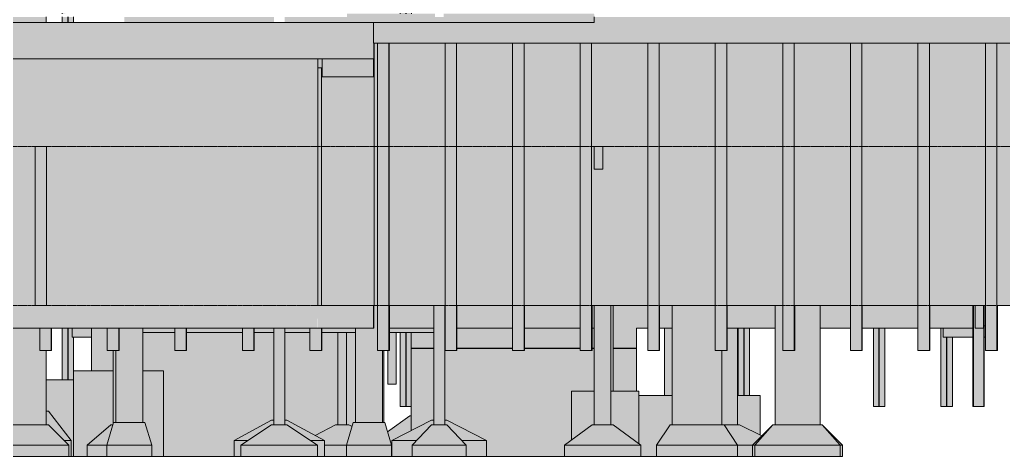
# Model space of a CAD drawing. Header units: centimetres. Extents: x -1968 to 25888, y -1244 to 84208.
# Drawn here: x 13715 to 15898, y 73289 to 74259 of the extents above; entities that cross this region are included whole.
import ezdxf

# ---------------------------------------------------------------- set-up
doc = ezdxf.new("R2010")
doc.units = ezdxf.units.CM
doc.linetypes.add('Centro', pattern=[3.175, 0.635, -0.47625, 1.5875, -0.47625])
for name, color, linetype, lineweight in [('A-FLOR-LEVL', 7, 'Continuous', 9), ('A-WALL', 7, 'Continuous', 9), ('S-BEAM', 7, 'Continuous', 18), ('S-COLS', 7, 'Continuous', 18), ('S-FNDN', 7, 'Continuous', 9)]:
    doc.layers.add(name, color=color, linetype=linetype, lineweight=lineweight)

# ---------------------------------------------------------------- blocks, each defined once
blk = doc.blocks.new('PED_SAPATA_RET_R00_2019 - 180 180 29 120 70 25-3038506-CT103 - CORTE ESQ_ TIPO')
at = {"layer": 'S-FNDN', "true_color": 0xc0c0c0}
for points in [[(792.8, 73314), (972.8, 73314), (942.8, 73359), (822.8, 73359)], [(972.3, 73289), (972.8, 73289), (972.3, 73314), (792.8, 73314), (792.8, 73289), (937.8, 73289)]]:
    blk.add_hatch(color=9, dxfattribs=at).paths.add_polyline_path(points, flags=0)
at = {"layer": 'S-FNDN'}
for p, q in [((792.8, 73314), (822.8, 73359)), ((822.8, 73359), (942.8, 73359)), ((942.8, 73359), (972.8, 73314)), ((972.8, 73314), (792.8, 73314)), ((792.8, 73314), (972.8, 73314)), ((792.8, 73289), (792.8, 73314)), ((972.8, 73314), (972.8, 73289)), ((972.8, 73289), (792.8, 73289))]:
    blk.add_line(p, q, dxfattribs=at)
blk = doc.blocks.new('PED_SAPATA_RET_R00_2019 - 200 200 34 110 70 25-3038503-CT103 - CORTE ESQ_ TIPO')
at = {"layer": 'S-FNDN', "true_color": 0xc0c0c0}
h = blk.add_hatch(color=9, dxfattribs=at)
h.paths.add_polyline_path([(1005.75, 73314), (1010.75, 73314), (1050.75, 73359), (1010.75, 73319)], flags=0)
h.paths.add_polyline_path([(1205.75, 73314), (1160.75, 73359), (1200.75, 73314)], flags=0)
h = blk.add_hatch(color=9, dxfattribs=at)
h.paths.add_polyline_path([(1200.75, 73289), (1205.75, 73289), (1205.75, 73314), (1200.75, 73314)], flags=0)
h.paths.add_polyline_path([(1010.75, 73289), (1010.75, 73314), (1005.75, 73314), (1005.75, 73289)], flags=0)
at = {"layer": 'S-FNDN'}
for p, q in [((1005.75, 73314), (1050.75, 73359)), ((1160.75, 73359), (1205.75, 73314)), ((1010.75, 73314), (1005.75, 73314)), ((1005.75, 73314), (1010.75, 73314)), ((1005.75, 73289), (1005.75, 73314)), ((1205.75, 73314), (1200.75, 73314)), ((1200.75, 73314), (1205.75, 73314)), ((1205.75, 73314), (1205.75, 73289)), ((1010.75, 73289), (1005.75, 73289)), ((1205.75, 73289), (1200.75, 73289))]:
    blk.add_line(p, q, dxfattribs=at)
blk = doc.blocks.new('PED_SAPATA_RET_R00_2019 - 110 190 29 110 70 25-3038507-CT103 - CORTE ESQ_ TIPO')
at = {"layer": 'S-FNDN', "true_color": 0xc0c0c0}
for points in [[(1155.8, 73314), (1200.7, 73314), (1160.7, 73359), (1050.7, 73359), (1010.7, 73314), (1111.5, 73314)], [(1111.5, 73289), (1200.7, 73289), (1200.7, 73314), (1010.7, 73314), (1010.7, 73289), (1067.8, 73289)]]:
    blk.add_hatch(color=9, dxfattribs=at).paths.add_polyline_path(points, flags=0)
at = {"layer": 'S-FNDN'}
for p, q in [((1010.7, 73314), (1050.7, 73359)), ((1050.7, 73359), (1160.7, 73359)), ((1160.7, 73359), (1200.7, 73314)), ((1200.7, 73314), (1010.7, 73314)), ((1010.7, 73314), (1200.7, 73314)), ((1010.7, 73289), (1010.7, 73314)), ((1200.7, 73314), (1200.7, 73289)), ((1200.7, 73289), (1010.7, 73289))]:
    blk.add_line(p, q, dxfattribs=at)
blk = doc.blocks.new('PED_SAPATA_RET_R00_2019 - 250 170 130 47 70 25-3038508-CT103 - CORTE ESQ_ TIPO')
at = {"layer": 'S-FNDN', "true_color": 0xc0c0c0}
for points in [[(654.8, 73314), (758.3, 73314), (696.8, 73359), (649.8, 73359), (588.3, 73314), (603.8, 73314)], [(735.1, 73289), (758.3, 73289), (758.3, 73314), (588.3, 73314), (588.3, 73289), (691.8, 73289)]]:
    blk.add_hatch(color=9, dxfattribs=at).paths.add_polyline_path(points, flags=0)
at = {"layer": 'S-FNDN'}
for p, q in [((588.3, 73314), (649.8, 73359)), ((649.8, 73359), (696.8, 73359)), ((696.8, 73359), (758.3, 73314)), ((758.3, 73314), (588.3, 73314)), ((588.3, 73314), (758.3, 73314)), ((588.3, 73289), (588.3, 73314)), ((758.3, 73314), (758.3, 73289)), ((758.3, 73289), (588.3, 73289))]:
    blk.add_line(p, q, dxfattribs=at)
blk = doc.blocks.new('PED_SAPATA_RET_R00_2019 - 410 210 210 34 80 35-3266670-CT103 - CORTE ESQ_ TIPO')
at = {"layer": 'S-FNDN', "true_color": 0xc0c0c0}
h = blk.add_hatch(color=9, dxfattribs=at)
h.paths.add_polyline_path([(370.8, 73324), (415.8, 73324), (327.8, 73369), (322.8, 73369), (322.8, 73359), (327.8, 73359), (361.2, 73324)], flags=0)
h.paths.add_polyline_path([(248.5, 73324), (260.3, 73324), (293.8, 73359), (298.8, 73359), (298.8, 73369), (293.8, 73369), (205.8, 73324)], flags=0)
h = blk.add_hatch(color=9, dxfattribs=at)
h.paths.add_polyline_path([(250.8, 73289), (250.8, 73314), (260.3, 73324), (205.8, 73324), (205.8, 73289), (248.5, 73289)], flags=0)
h.paths.add_polyline_path([(415.8, 73289), (415.8, 73324), (361.2, 73324), (370.8, 73314), (370.8, 73289)], flags=0)
at = {"layer": 'S-FNDN'}
for p, q in [((205.8, 73324), (293.8, 73369)), ((293.8, 73369), (298.8, 73369)), ((322.8, 73369), (327.8, 73369)), ((327.8, 73369), (415.8, 73324)), ((260.3, 73324), (205.8, 73324)), ((205.8, 73324), (260.3, 73324)), ((205.8, 73289), (205.8, 73324)), ((415.8, 73324), (361.2, 73324)), ((361.2, 73324), (415.8, 73324)), ((415.8, 73324), (415.8, 73289)), ((250.8, 73289), (205.8, 73289)), ((415.8, 73289), (370.8, 73289))]:
    blk.add_line(p, q, dxfattribs=at)
blk = doc.blocks.new('PED_SAPATA_RET_R00_2019 - 150 200 110 29 70 25-3038518-CT103 - CORTE ESQ_ TIPO')
at = {"layer": 'S-FNDN', "true_color": 0xc0c0c0}
for points in [[(85.7, 73314), (104.7, 73314), (117.1, 73355.1), (109.7, 73359), (80.7, 73359), (35.3, 73335.1), (55.8, 73324), (55.8, 73314)], [(104.7, 73289), (104.7, 73314), (55.8, 73314), (55.8, 73289), (85.7, 73289)]]:
    blk.add_hatch(color=9, dxfattribs=at).paths.add_polyline_path(points, flags=0)
at = {"layer": 'S-FNDN'}
for p, q in [((35.3, 73335.1), (80.7, 73359)), ((80.7, 73359), (109.7, 73359)), ((109.7, 73359), (117.1, 73355.1)), ((104.7, 73314), (55.8, 73314)), ((55.8, 73314), (104.7, 73314)), ((104.7, 73289), (55.8, 73289))]:
    blk.add_line(p, q, dxfattribs=at)
blk = doc.blocks.new('PED_SAPATA_RET_R00_2019 - 300 300 45 130 90 30-3038526-CT103 - CORTE ESQ_ TIPO')
at = {"layer": 'S-FNDN', "true_color": 0xc0c0c0}
for points in [[(203.3, 73319), (205.8, 73319), (205.8, 73324), (248.5, 73345.9), (248.5, 73379), (245.7, 73379), (195.8, 73343.8), (201.8, 73324)], [(204.8, 73289), (205.8, 73289), (205.8, 73319), (203.3, 73319), (204.8, 73314)]]:
    blk.add_hatch(color=9, dxfattribs=at).paths.add_polyline_path(points, flags=0)
at = {"layer": 'S-FNDN'}
for p, q in [((195.8, 73343.8), (245.7, 73379)), ((245.7, 73379), (248.5, 73379)), ((205.8, 73319), (203.3, 73319)), ((203.3, 73319), (205.8, 73319)), ((205.8, 73289), (204.8, 73289))]:
    blk.add_line(p, q, dxfattribs=at)
blk = doc.blocks.new('PED_SAPATA_RET_R00_2019 - 240 240 70 59 70 25-3038530-CT103 - CORTE ESQ_ TIPO')
at = {"layer": 'S-FNDN', "true_color": 0xc0c0c0}
for points in [[(972.8, 73314), (1005.7, 73314), (1026.3, 73334.6), (977.3, 73359), (942.8, 73359), (972.2, 73314.8)], [(972.8, 73289), (1005.7, 73289), (1005.7, 73314), (972.8, 73314)]]:
    blk.add_hatch(color=9, dxfattribs=at).paths.add_polyline_path(points, flags=0)
at = {"layer": 'S-FNDN'}
for p, q in [((942.8, 73359), (977.3, 73359)), ((1026.3, 73334.6), (977.3, 73359)), ((1005.7, 73314), (972.8, 73314)), ((972.8, 73314), (1005.7, 73314)), ((1005.7, 73289), (972.8, 73289))]:
    blk.add_line(p, q, dxfattribs=at)
blk = doc.blocks.new('PED_SAPATA_RET_R00_2019 - 240 470 - 135-3038532-CT103 - CORTE ESQ_ TIPO')
at = {"layer": 'S-FNDN', "true_color": 0xc0c0c0}
h = blk.add_hatch(color=9, dxfattribs=at)
h.paths.add_polyline_path([(758.3, 73289), (792.8, 73289), (792.8, 73314), (822.8, 73359), (827.8, 73359), (827.8, 73423.9), (753.8, 73423.9), (753.8, 73317.2), (758.3, 73314)], flags=0)
h.paths.add_polyline_path([(1022.8, 73336.4), (1022.8, 73423.9), (972.3, 73423.9), (972.8, 73359), (977.2, 73359), (1010.7, 73342.3)], flags=0)
blk.add_hatch(color=9, dxfattribs=at).paths.add_polyline_path([(1022.8, 73423.9), (1022.8, 73424), (1017.4, 73423.9)], flags=0)
at = {"layer": 'S-FNDN'}
for p, q in [((753.8, 73424), (827.8, 73424)), ((827.8, 73423.9), (753.8, 73423.9)), ((753.8, 73423.9), (827.8, 73423.9)), ((972.3, 73424), (1022.8, 73424)), ((1022.8, 73423.9), (972.3, 73423.9)), ((972.3, 73423.9), (1022.8, 73423.9)), ((1022.8, 73424), (1022.8, 73423.9)), ((1022.8, 73423.9), (1022.8, 73336.4)), ((792.8, 73289), (758.3, 73289))]:
    blk.add_line(p, q, dxfattribs=at)
blk = doc.blocks.new('PED_SAPATA_RET_R00_2019 - 300 500 - 170-3038537-CT103 - CORTE ESQ_ TIPO')
at = {"layer": 'S-FNDN', "true_color": 0xc0c0c0}
blk.add_hatch(color=9, dxfattribs=at).paths.add_polyline_path([(-501.2, 73289), (-501.2, 73458.9), (-561.2, 73458.9), (-561.2, 73389), (-556.2, 73389), (-506.2, 73324), (-506.2, 73289)], flags=0)
at = {"layer": 'S-FNDN'}
for p, q in [((-561.2, 73459), (-501.2, 73459)), ((-501.2, 73458.9), (-561.2, 73458.9)), ((-561.2, 73458.9), (-501.2, 73458.9)), ((-501.2, 73289), (-506.2, 73289))]:
    blk.add_line(p, q, dxfattribs=at)
blk = doc.blocks.new('PED_SAPATA_RET_R00_2019 - 600 150 - 145-3038540-CT103 - CORTE ESQ_ TIPO')
at = {"layer": 'S-FNDN', "true_color": 0xc0c0c0}
h = blk.add_hatch(color=9, dxfattribs=at)
h.paths.add_polyline_path([(753.8, 73317.2), (753.8, 73433.9), (691.8, 73433.9), (691.8, 73359), (696.8, 73359), (748.5, 73321.1)], flags=0)
h.paths.add_polyline_path([(603.8, 73325.4), (649.8, 73359), (654.8, 73359), (654.4, 73433.9), (603.8, 73433.9), (603.8, 73359)], flags=0)
at = {"layer": 'S-FNDN'}
for p, q in [((603.8, 73433.9), (603.8, 73434)), ((603.8, 73434), (654.8, 73434)), ((654.8, 73433.9), (603.8, 73433.9)), ((603.8, 73433.9), (654.8, 73433.9)), ((603.8, 73325.4), (603.8, 73433.9)), ((691.8, 73434), (753.8, 73434)), ((753.8, 73433.9), (691.8, 73433.9)), ((691.8, 73433.9), (753.8, 73433.9)), ((753.8, 73434), (753.8, 73433.9)), ((753.8, 73433.9), (753.8, 73317.2))]:
    blk.add_line(p, q, dxfattribs=at)
blk = doc.blocks.new('Estaca W Gerdau - W250X73-3510940-CT103 - CORTE ESQ_ TIPO')
at = {"layer": 'S-FNDN', "true_color": 0xacb7d2}
for points in [[(349, 73524), (349, 74207), (323.6, 74207), (323.6, 73524)], [(349.1, 73524), (349.9, 73524), (349.9, 73624), (349.1, 73623.6), (349.1, 73528.9)]]:
    blk.add_hatch(color=9, dxfattribs=at).paths.add_polyline_path(points, flags=0)
at = {"layer": 'S-FNDN'}
for p, q in [((323.6, 74207), (323.6, 73524)), ((349, 74207), (349, 73524)), ((349.1, 74207), (349.1, 73524)), ((349.9, 73624), (349.9, 73524)), ((350, 73524), (350, 73624)), ((349, 73524), (323.6, 73524)), ((349.9, 73524), (349, 73524)), ((349.1, 73524), (349, 73524)), ((350, 73524), (349.9, 73524))]:
    blk.add_line(p, q, dxfattribs=at)
blk = doc.blocks.new('Estaca W Gerdau - W250X73-V4-CT103 - CORTE ESQ_ TIPO')
at = {"layer": 'S-FNDN', "true_color": 0xacb7d2}
for points in [[(473.6, 73524), (499, 73524), (499, 74207), (473.6, 74207), (473.6, 73528.9)], [(499, 73524), (499.9, 73524), (499.9, 73624), (499, 73624), (499, 73528.9)], [(499.9, 73524), (500, 73524), (499.9, 73528.9)]]:
    blk.add_hatch(color=9, dxfattribs=at).paths.add_polyline_path(points, flags=0)
at = {"layer": 'S-FNDN'}
for p, q in [((473.6, 74207), (473.6, 73524)), ((499, 74207), (499, 73524)), ((499, 74207), (499, 73524)), ((499.9, 73624), (499.9, 73524)), ((500, 73524), (500, 73624)), ((499, 73524), (473.6, 73524)), ((499.9, 73524), (499, 73524)), ((499, 73524), (499, 73524)), ((500, 73524), (499.9, 73524))]:
    blk.add_line(p, q, dxfattribs=at)
blk = doc.blocks.new('Estaca W Gerdau - W250X73-V5-CT103 - CORTE ESQ_ TIPO')
at = {"layer": 'S-FNDN', "true_color": 0xacb7d2}
for points in [[(798.8, 73524), (798.8, 74207), (773.4, 74207), (773.4, 73524)], [(799.7, 73524), (799.7, 73624), (798.8, 73624), (798.8, 73524)]]:
    blk.add_hatch(color=9, dxfattribs=at).paths.add_polyline_path(points, flags=0)
at = {"layer": 'S-FNDN'}
for p, q in [((773.4, 74207), (773.4, 73524)), ((798.8, 74207), (798.8, 73524)), ((798.8, 74207), (798.8, 73524)), ((799.7, 73624), (799.7, 73524)), ((799.7, 73524), (799.7, 73624)), ((798.8, 73524), (773.4, 73524)), ((799.7, 73524), (798.8, 73524)), ((798.8, 73524), (798.8, 73524)), ((799.7, 73524), (799.7, 73524))]:
    blk.add_line(p, q, dxfattribs=at)
blk = doc.blocks.new('Estaca W Gerdau - W250X73-4077513-CT103 - CORTE ESQ_ TIPO')
at = {"layer": 'S-FNDN', "true_color": 0xacb7d2}
for points in [[(1496.2, 73400), (1496.2, 73624), (1494.8, 73624), (1494.8, 73400)], [(1496.4, 73400), (1497.5, 73400), (1497.2, 73624), (1496.2, 73623.5), (1496.2, 73400)], [(1497.5, 73400), (1517.5, 73400), (1517.5, 73574), (1499.8, 73574), (1499.8, 73624), (1497.5, 73623.7), (1497.5, 73549.7)], [(1520.2, 73400), (1520.2, 73624), (1518.8, 73624), (1518.8, 73400)], [(1518.6, 73400), (1518.8, 73400), (1518.4, 73574), (1517.5, 73574), (1517.5, 73400), (1518.1, 73400)]]:
    blk.add_hatch(color=9, dxfattribs=at).paths.add_polyline_path(points, flags=0)
at = {"layer": 'S-FNDN'}
for p, q in [((1494.8, 73624), (1494.8, 73400)), ((1496.2, 73624), (1496.2, 73400)), ((1520.2, 73400), (1520.2, 73624)), ((1518.8, 73574), (1518.8, 73400)), ((1496.2, 73400), (1494.8, 73400)), ((1497.5, 73400), (1496.2, 73400)), ((1517.5, 73400), (1497.5, 73400)), ((1518.8, 73400), (1517.5, 73400)), ((1520.2, 73400), (1518.8, 73400))]:
    blk.add_line(p, q, dxfattribs=at)
blk = doc.blocks.new('Estaca W Gerdau - W250X73-V6-CT103 - CORTE ESQ_ TIPO')
at = {"layer": 'S-FNDN', "true_color": 0xacb7d2}
h = blk.add_hatch(color=9, dxfattribs=at)
h.paths.add_polyline_path([(-501.2, 73459), (-501.2, 73479), (-500.6, 73479), (-500.6, 73554), (-503.7, 73554), (-503.7, 73574), (-526, 73574), (-526, 73459)], flags=0)
h.paths.add_polyline_path([(-526, 74253), (-500.6, 74253), (-500.6, 74265), (-526, 74265)], flags=0)
h.paths.add_polyline_path([(-526, 74272.1), (-500.6, 74277.1), (-500.6, 74503), (-526, 74503), (-526, 74286.5)], flags=0)
h.paths.add_polyline_path([(-500.6, 74564), (-500.6, 74761), (-526, 74761), (-526, 74568.5)], flags=0)
at = {"layer": 'S-FNDN'}
for p, q in [((-526, 74761), (-526, 74568.5)), ((-513.7, 74566.3), (-513.7, 74761)), ((-512.9, 74761), (-512.9, 74566.2)), ((-500.6, 74761), (-500.6, 74564)), ((-526, 74503), (-526, 74272.1)), ((-513.7, 74274.5), (-513.7, 74503)), ((-512.9, 74503), (-512.9, 74274.7)), ((-500.6, 74503), (-500.6, 74277.1)), ((-526, 74265), (-526, 74253)), ((-513.7, 74253), (-513.7, 74265)), ((-512.9, 74265), (-512.9, 74253)), ((-500.6, 74265), (-500.6, 74253)), ((-526, 73574), (-526, 73458.9)), ((-513.7, 73458.9), (-513.7, 73574)), ((-512.9, 73574), (-512.9, 73458.9)), ((-500.6, 73554), (-500.6, 73478.9))]:
    blk.add_line(p, q, dxfattribs=at)
blk = doc.blocks.new('Estaca W Gerdau - W250X73-4068957-CT103 - CORTE ESQ_ TIPO')
at = {"layer": 'S-FNDN', "true_color": 0xacb7d2}
h = blk.add_hatch(color=9, dxfattribs=at)
h.paths.add_polyline_path([(248.4, 73400), (248.5, 73400), (248.4, 73564), (224, 73564), (224, 73400)], flags=0)
h.paths.add_polyline_path([(249.4, 74272), (249.4, 74376.1), (224, 74371.1), (224, 74272)], flags=0)
h.paths.add_polyline_path([(224, 74422.1), (249.4, 74427.4), (249.4, 74503), (224, 74503), (224, 74427.4)], flags=0)
h.paths.add_polyline_path([(224, 74623), (249.4, 74623), (249.4, 74690), (224, 74690), (224, 74655.7)], flags=0)
at = {"layer": 'S-FNDN'}
for p, q in [((224, 74690), (224, 74623)), ((236.3, 74623), (236.3, 74690)), ((237.1, 74690), (237.1, 74623)), ((249.4, 74690), (249.4, 74623)), ((224, 74503), (224, 74422.1)), ((236.3, 74424.5), (236.3, 74503)), ((237.1, 74503), (237.1, 74424.7)), ((249.4, 74503), (249.4, 74427.1)), ((224, 74371.1), (224, 74272)), ((236.3, 74272), (236.3, 74373.5)), ((237.1, 74373.7), (237.1, 74272)), ((249.4, 74376.1), (249.4, 74272)), ((224, 73564), (224, 73400)), ((236.3, 73400), (236.3, 73564)), ((237.1, 73564), (237.1, 73400)), ((248.5, 73400), (224, 73400))]:
    blk.add_line(p, q, dxfattribs=at)
blk = doc.blocks.new('Estaca W Gerdau - W250X73-4068932-CT103 - CORTE ESQ_ TIPO')
at = {"layer": 'S-FNDN', "true_color": 0xacb7d2}
h = blk.add_hatch(color=9, dxfattribs=at)
h.paths.add_polyline_path([(999.4, 73424), (999.4, 73574), (974, 73574), (974, 73424)], flags=0)
h.paths.add_polyline_path([(974, 74553), (999.4, 74553), (999.4, 74653), (974, 74653), (974, 74632.2)], flags=0)
at = {"layer": 'S-FNDN'}
for p, q in [((974, 74653), (974, 74553)), ((986.3, 74553), (986.3, 74653)), ((987.1, 74653), (987.1, 74553)), ((999.4, 74653), (999.4, 74553)), ((974, 73574), (974, 73423.9)), ((986.3, 73423.9), (986.3, 73574)), ((987.1, 73574), (987.1, 73423.9)), ((999.4, 73574), (999.4, 73423.9))]:
    blk.add_line(p, q, dxfattribs=at)
blk = doc.blocks.new('Estaca W Gerdau - W250X73-V7-CT103 - CORTE ESQ_ TIPO')
at = {"layer": 'S-FNDN', "true_color": 0xacb7d2}
h = blk.add_hatch(color=9, dxfattribs=at)
h.paths.add_polyline_path([(1274, 73400), (1299.4, 73400), (1299.4, 73574), (1274, 73574)], flags=0)
h.paths.add_polyline_path([(1288.7, 74445), (1288.7, 74454), (1274, 74454), (1274, 74445)], flags=0)
h.paths.add_polyline_path([(1299.4, 74642), (1299.4, 74653), (1274, 74653), (1274, 74642), (1288.7, 74642)], flags=0)
at = {"layer": 'S-FNDN'}
for p, q in [((1274, 74653), (1274, 74642)), ((1286.3, 74642), (1286.3, 74653)), ((1287.1, 74653), (1287.1, 74642)), ((1299.4, 74653), (1299.4, 74642)), ((1274, 74454), (1274, 74445)), ((1286.3, 74445), (1286.3, 74454)), ((1287.1, 74454), (1287.1, 74445)), ((1274, 73574), (1274, 73400)), ((1286.3, 73400), (1286.3, 73574)), ((1287.1, 73574), (1287.1, 73400)), ((1299.4, 73574), (1299.4, 73400)), ((1299.4, 73400), (1274, 73400))]:
    blk.add_line(p, q, dxfattribs=at)
blk = doc.blocks.new('Estaca W Gerdau - W250X73-V8-CT103 - CORTE ESQ_ TIPO')
at = {"layer": 'S-FNDN', "true_color": 0xacb7d2}
h = blk.add_hatch(color=9, dxfattribs=at)
h.paths.add_polyline_path([(1449.4, 73400), (1449.4, 73554), (1428.8, 73554), (1428.8, 73574), (1424, 73574), (1424, 73400), (1428.8, 73400)], flags=0)
h.paths.add_polyline_path([(1449.4, 74284), (1449.4, 74503), (1424, 74503), (1424, 74284), (1445.1, 74284)], flags=0)
h.paths.add_polyline_path([(1439.7, 74642), (1449.4, 74642), (1449.4, 74653), (1424, 74653), (1424, 74642)], flags=0)
at = {"layer": 'S-FNDN'}
for p, q in [((1424, 74653), (1424, 74642)), ((1436.3, 74642), (1436.3, 74653)), ((1437.1, 74653), (1437.1, 74642)), ((1449.4, 74653), (1449.4, 74642)), ((1424, 74503), (1424, 74284)), ((1436.3, 74284), (1436.3, 74503)), ((1437.1, 74503), (1437.1, 74284)), ((1449.4, 74503), (1449.4, 74284)), ((1424, 73574), (1424, 73400)), ((1436.3, 73400), (1436.3, 73554)), ((1437.1, 73554), (1437.1, 73400)), ((1449.4, 73554), (1449.4, 73400)), ((1449.4, 73400), (1424, 73400))]:
    blk.add_line(p, q, dxfattribs=at)
blk = doc.blocks.new('Estaca W Gerdau - W250X73-3548555-CT103 - CORTE ESQ_ TIPO')
at = {"layer": 'S-FNDN', "true_color": 0xacb7d2}
h = blk.add_hatch(color=9, dxfattribs=at)
h.paths.add_polyline_path([(49.1, 73524), (49.1, 73574), (23.7, 73574), (23.7, 73524)], flags=0)
h.paths.add_polyline_path([(49.1, 73624), (49.1, 74152), (41.6, 74152), (41.6, 73624)], flags=0)
for points in [[(49.1, 73624), (49.1, 73624), (49.1, 73734)], [(49.1, 73524), (50, 73524), (50, 73574), (49.1, 73574), (49.1, 73549.7)]]:
    blk.add_hatch(color=9, dxfattribs=at).paths.add_polyline_path(points, flags=0)
at = {"layer": 'S-FNDN'}
for p, q in [((49.1, 74152), (41.5, 74152)), ((49.1, 74152), (49.1, 73624)), ((49.1, 74152), (49.1, 74152)), ((23.7, 73574), (23.7, 73524)), ((49.1, 73574), (49.1, 73524)), ((49.1, 73574), (49.1, 73524)), ((50, 73574), (50, 73524)), ((50, 73524), (50, 73574)), ((49.1, 73524), (23.7, 73524)), ((50, 73524), (49.1, 73524)), ((49.1, 73524), (49.1, 73524)), ((50, 73524), (50, 73524))]:
    blk.add_line(p, q, dxfattribs=at)
blk = doc.blocks.new('Estaca W Gerdau - W250X73-V12-CT103 - CORTE ESQ_ TIPO')
at = {"layer": 'S-FNDN', "true_color": 0xacb7d2}
for points in [[(-100.8, 73524), (-100.8, 73574), (-126.2, 73574), (-126.2, 73524)], [(-100.8, 73524), (-99.9, 73524), (-99.9, 73574), (-100.8, 73574), (-100.8, 73564)], [(-100.8, 73524), (-100.8, 73524), (-100.8, 73564)], [(-99.9, 73524), (-99.9, 73524), (-99.9, 73564)]]:
    blk.add_hatch(color=9, dxfattribs=at).paths.add_polyline_path(points, flags=0)
at = {"layer": 'S-FNDN'}
for p, q in [((-126.2, 73574), (-126.2, 73524)), ((-100.8, 73574), (-100.8, 73524)), ((-100.8, 73574), (-100.8, 73524)), ((-99.9, 73574), (-99.9, 73524)), ((-99.9, 73524), (-99.9, 73574)), ((-100.8, 73524), (-126.2, 73524)), ((-99.9, 73524), (-100.8, 73524)), ((-100.8, 73524), (-100.8, 73524)), ((-99.9, 73524), (-99.9, 73524))]:
    blk.add_line(p, q, dxfattribs=at)
blk = doc.blocks.new('Estaca W Gerdau - W250X73-V13-CT103 - CORTE ESQ_ TIPO')
at = {"layer": 'S-FNDN', "true_color": 0xacb7d2}
for points in [[(-276.1, 73524), (-250.7, 73524), (-250.7, 73574), (-276.1, 73574), (-276.1, 73549.7)], [(-250.7, 73524), (-249.8, 73524), (-249.8, 73574), (-250.7, 73574), (-250.7, 73549.7)]]:
    blk.add_hatch(color=9, dxfattribs=at).paths.add_polyline_path(points, flags=0)
at = {"layer": 'S-FNDN'}
for p, q in [((-276.1, 73574), (-276.1, 73524)), ((-250.7, 73574), (-250.7, 73524)), ((-250.7, 73574), (-250.7, 73524)), ((-249.8, 73574), (-249.8, 73524)), ((-249.8, 73524), (-249.8, 73574)), ((-250.7, 73524), (-276.1, 73524)), ((-249.8, 73524), (-250.7, 73524)), ((-250.7, 73524), (-250.7, 73524)), ((-249.8, 73524), (-249.8, 73524))]:
    blk.add_line(p, q, dxfattribs=at)
blk = doc.blocks.new('Estaca W Gerdau - W250X73-V14-CT103 - CORTE ESQ_ TIPO')
at = {"layer": 'S-FNDN', "true_color": 0xacb7d2}
for points in [[(-412.1, 73524), (-400.6, 73524), (-400.6, 73574), (-426, 73574), (-426, 73524)], [(-400.6, 73524), (-399.7, 73524), (-399.7, 73574), (-400.6, 73574), (-400.6, 73549.7)], [(-400.6, 73524), (-400.6, 73524), (-400.6, 73549.7)]]:
    blk.add_hatch(color=9, dxfattribs=at).paths.add_polyline_path(points, flags=0)
at = {"layer": 'S-FNDN'}
for p, q in [((-426, 73574), (-426, 73524)), ((-400.6, 73574), (-400.6, 73524)), ((-400.6, 73574), (-400.6, 73524)), ((-399.7, 73574), (-399.7, 73524)), ((-399.7, 73524), (-399.7, 73574)), ((-400.6, 73524), (-426, 73524)), ((-399.7, 73524), (-400.6, 73524)), ((-400.6, 73524), (-400.6, 73524)), ((-399.7, 73524), (-399.7, 73524))]:
    blk.add_line(p, q, dxfattribs=at)

msp = doc.modelspace()

# ---------------------------------------------------------------- hatches: boundary and pattern name
at = {"layer": 'A-WALL', "true_color": 0xc0c0c0}
for points in [[(14501.39, 74172), (14501.73, 74172), (14501.39, 74207)], [(13073.55, 73624), (13749.81, 73624), (13749.81, 73977), (13774.81, 73977), (13774.81, 73624), (14377.29, 73624), (14377.29, 74172), (13073.55, 74172), (13073.55, 73734.01)], [(14384.9, 73624), (14501.73, 73624), (14501.73, 74172), (14377.29, 74172), (14377.39, 74152), (14384.9, 74152), (14384.9, 73734.01)], [(15854.55, 73574), (15854.55, 73624), (15835.55, 73624), (15835.55, 73574), (15853.28, 73574)]]:
    msp.add_hatch(color=9, dxfattribs=at).paths.add_polyline_path(points, flags=0)
h = msp.add_hatch(color=9, dxfattribs=at)
h.paths.add_polyline_path([(14501.73, 73624), (14509.55, 73624), (14509.55, 74207), (14501.73, 74207), (14501.73, 73734.01)], flags=0)
h.paths.add_polyline_path([(14600.42, 73624), (14659.44, 73624), (14659.44, 74207), (14534.99, 74207), (14534.99, 73624)], flags=0)
h.paths.add_polyline_path([(14684.87, 73624), (14809.41, 73624), (14809.41, 74207), (14684.87, 74207), (14684.87, 73734.01)], flags=0)
h.paths.add_polyline_path([(14834.85, 73624), (14959.29, 73624), (14959.29, 74207), (14834.85, 74207), (14834.85, 73734.01)], flags=0)
h.paths.add_polyline_path([(14984.72, 73624), (14990.18, 73624), (14989.95, 74207), (14984.72, 74207), (14984.72, 73734.01)], flags=0)
h = msp.add_hatch(color=9, dxfattribs=at)
h.paths.add_polyline_path([(16105.92, 73624), (16118.1, 73624), (16118.1, 74207), (16099.55, 74207), (16099.33, 74207), (16033.96, 74207), (16033.96, 73624)], flags=0)
h.paths.add_polyline_path([(15070.89, 73624), (15109.18, 73624), (15109.18, 74207), (14990.18, 74207), (14990.18, 73624)], flags=0)
h.paths.add_polyline_path([(15134.61, 73624), (15259.03, 73624), (15259.03, 74207), (15134.61, 74207), (15134.61, 73734.01)], flags=0)
h.paths.add_polyline_path([(15284.47, 73624), (15408.96, 73624), (15408.96, 74207), (15284.47, 74207), (15284.47, 73734.01)], flags=0)
h.paths.add_polyline_path([(15434.4, 73624), (15558.85, 73624), (15558.85, 74207), (15434.4, 74207), (15434.4, 73734.01)], flags=0)
h.paths.add_polyline_path([(15584.29, 73624), (15708.74, 73624), (15708.74, 74207), (15584.29, 74207), (15584.29, 73734.01)], flags=0)
h.paths.add_polyline_path([(15734.18, 73624), (15858.63, 73624), (15858.63, 74207), (15734.18, 74207), (15734.18, 73734.01)], flags=0)
h.paths.add_polyline_path([(15884.07, 73624), (16008.52, 73624), (16008.52, 74207), (15884.07, 74207), (15884.07, 73734.01)], flags=0)
at = {"layer": 'S-BEAM', "true_color": 0xc0c0c0}
for points in [[(13947.55, 74253), (14279.55, 74253), (14279.55, 74265), (13947.55, 74265)], [(14460.55, 74253), (14634.55, 74253), (14634.55, 74265), (14303.55, 74265), (14303.55, 74253), (14459.55, 74253)], [(14634.55, 74253), (14658.55, 74253), (14658.55, 74265), (14990.55, 74265), (14990.18, 74272), (14656.05, 74272), (14656.05, 74265), (14637.05, 74265), (14637.05, 74272), (14441.82, 74272), (14441.82, 74265), (14634.55, 74265), (14634.55, 74258.54)], [(14989.95, 74253), (14989.95, 74265), (14658.55, 74265), (14658.55, 74253), (14976.8, 74253)], [(14989.95, 74207), (16098.87, 74207), (16098.87, 74265), (14989.95, 74265), (14989.95, 74253)], [(13847.68, 74172), (13928.55, 74172), (13928.55, 74253), (13507.05, 74253), (13507.05, 74172), (13774.55, 74172)], [(14412.24, 74172), (14460.55, 74172), (14460.55, 74253), (13988.55, 74253), (13988.55, 74172), (14386.42, 74172)], [(14500.95, 74207), (14989.95, 74207), (14989.95, 74253), (14500.95, 74253)], [(14318.14, 73574), (14376.77, 73574), (14376.77, 73624), (13073.55, 73624), (13073.55, 73574), (14129.96, 73574)], [(14500.68, 73574), (14500.68, 73624), (14376.77, 73624), (14377.29, 73574), (14460.55, 73574)], [(14501.39, 73574), (14501.39, 73624), (14500.68, 73624), (14500.68, 73574)], [(14631.36, 73574), (14634.55, 73574), (14634.55, 73624), (14535.89, 73624), (14535.89, 73574), (14600.42, 73574)], [(15353.17, 73574), (15391.55, 73574), (15391.55, 73624), (15285.39, 73624), (15285.39, 73574), (15308.05, 73574)]]:
    msp.add_hatch(color=9, dxfattribs=at).paths.add_polyline_path(points, flags=0)
h = msp.add_hatch(color=9, dxfattribs=at)
h.paths.add_polyline_path([(14835.76, 73574), (14959.29, 73574), (14959.29, 73624), (14835.76, 73624), (14835.76, 73604.85)], flags=0)
h.paths.add_polyline_path([(14990.55, 73574), (14990.18, 73624), (14985.64, 73624), (14985.64, 73574), (14990.18, 73574)], flags=0)
h.paths.add_polyline_path([(14658.55, 73574), (14659.44, 73574), (14659.44, 73624), (14658.55, 73624)], flags=0)
h.paths.add_polyline_path([(14809.41, 73574), (14809.41, 73624), (14685.78, 73623.47), (14685.78, 73574), (14694.52, 73574)], flags=0)
h = msp.add_hatch(color=9, dxfattribs=at)
h.paths.add_polyline_path([(14685.78, 73529), (14809.41, 73529), (14809.41, 73574), (14685.78, 73574), (14685.78, 73529.47)], flags=0)
h.paths.add_polyline_path([(14959.29, 73529), (14959.29, 73574), (14835.76, 73574), (14835.76, 73529), (14882.7, 73529)], flags=0)
h.paths.add_polyline_path([(14990.18, 73529), (14990.55, 73529), (14990.18, 73574), (14985.64, 73574), (14985.64, 73529)], flags=0)
h.paths.add_polyline_path([(15070.89, 73529), (15084.28, 73529), (15084.28, 73624), (15032.55, 73624), (15032.55, 73529)], flags=0)
h = msp.add_hatch(color=9, dxfattribs=at)
h.paths.add_polyline_path([(15135.53, 73574), (15163.55, 73574), (15163.55, 73624), (15135.53, 73624), (15135.53, 73579.73)], flags=0)
h.paths.add_polyline_path([(15084.28, 73574), (15109.18, 73574), (15109.18, 73624), (15084.28, 73624)], flags=0)
h = msp.add_hatch(color=9, dxfattribs=at)
h.paths.add_polyline_path([(15635.45, 73574), (15708.74, 73574), (15708.74, 73624), (15585.2, 73624), (15585.2, 73574)], flags=0)
h.paths.add_polyline_path([(15491.55, 73574), (15558.85, 73574), (15558.85, 73624), (15491.55, 73624), (15491.55, 73579.21)], flags=0)
h.paths.add_polyline_path([(15830.57, 73574), (15830.57, 73624), (15735.09, 73624), (15735.09, 73574), (15823.64, 73574)], flags=0)
h = msp.add_hatch(color=9, dxfattribs=at)
h.paths.add_polyline_path([(14235.92, 73564), (14279.55, 73564), (14279.55, 73574), (14235.92, 73574)], flags=0)
h.paths.add_polyline_path([(14059.69, 73564), (14059.69, 73574), (13988.55, 73574), (13988.55, 73564)], flags=0)
h.paths.add_polyline_path([(14086.02, 73564), (14209.59, 73564), (14209.59, 73574), (14086.02, 73574)], flags=0)
h = msp.add_hatch(color=9, dxfattribs=at)
h.paths.add_polyline_path([(14460.55, 73564), (14460.55, 73574), (14385.81, 73574), (14385.81, 73564), (14412.24, 73564)], flags=0)
h.paths.add_polyline_path([(14631.36, 73564), (14634.55, 73564), (14634.55, 73574), (14535.89, 73574), (14535.89, 73564), (14600.42, 73564)], flags=0)
h.paths.add_polyline_path([(14318.14, 73564), (14359.48, 73564), (14359.48, 73574), (14303.55, 73574), (14303.55, 73564)], flags=0)
h = msp.add_hatch(color=9, dxfattribs=at)
h.paths.add_polyline_path([(14584.28, 73529), (14634.55, 73529), (14634.55, 73564), (14584.18, 73564), (14584.18, 73529)], flags=0)
h.paths.add_polyline_path([(14658.55, 73529), (14659.44, 73529), (14659.44, 73574), (14658.55, 73574), (14658.55, 73537.27)], flags=0)
at = {"layer": 'S-COLS', "true_color": 0xc0c0c0}
h = msp.add_hatch(color=9, dxfattribs=at)
h.paths.add_polyline_path([(13683.05, 73359), (13774.55, 73359), (13774.06, 73524), (13759.9, 73524), (13759.9, 73574), (13654.55, 73574), (13654.55, 73359)], flags=0)
h.paths.add_polyline_path([(13753.58, 74253), (13774.55, 74253), (13774.55, 74265), (13654.55, 74265), (13654.55, 74253), (13677.77, 74253)], flags=0)
h = msp.add_hatch(color=9, dxfattribs=at)
h.paths.add_polyline_path([(13947.55, 73364), (13988.55, 73364), (13988.55, 73574), (13936.12, 73574), (13936.07, 73524), (13928.55, 73524), (13928.55, 73364), (13947.29, 73364)], flags=0)
h.paths.add_polyline_path([(13988.55, 74172), (13988.55, 74253), (13928.55, 74253), (13928.55, 74172), (13979.71, 74172)], flags=0)
h = msp.add_hatch(color=9, dxfattribs=at)
h.paths.add_polyline_path([(14460.55, 73364), (14520.55, 73364), (14520.55, 73524), (14509.55, 73524), (14509.55, 73624), (14501.39, 73624), (14501.39, 73574), (14460.55, 73574), (14460.55, 73365.34)], flags=0)
h.paths.add_polyline_path([(14460.55, 74172), (14501.39, 74172), (14500.95, 74253), (14460.55, 74253), (14460.55, 74215)], flags=0)
for points in [[(13753.58, 73624), (13774.81, 73624), (13774.81, 73977), (13749.81, 73977), (13749.81, 73624)], [(14658.55, 73359), (14658.55, 73624), (14634.55, 73624), (14634.55, 73359)], [(15027.55, 73359), (15027.55, 73624), (14990.55, 73624), (14990.55, 73359)], [(15032.55, 73434), (15032.55, 73624), (15027.55, 73624), (15027.55, 73434)], [(15273.55, 73359), (15273.02, 73524), (15259.03, 73524), (15259.03, 73624), (15163.55, 73624), (15163.55, 73359)], [(15447.26, 73359), (15491.55, 73359), (15491.55, 73624), (15435.31, 73624), (15435.26, 73524), (15408.96, 73524), (15408.96, 73624), (15391.55, 73624), (15391.55, 73359)], [(13921.68, 73479), (13922.55, 73479), (13922.31, 73524), (13909.8, 73524), (13909.8, 73574), (13874.55, 73574), (13874.55, 73479), (13910.69, 73479)], [(14303.55, 73359), (14303.55, 73574), (14279.55, 73574), (14279.55, 73359)], [(14440.55, 73359), (14440.55, 73564), (14421.55, 73564), (14421.55, 73359)], [(14532.05, 73449), (14551.05, 73449), (14551.05, 73564), (14535.89, 73564), (14535.84, 73524), (14532.05, 73524)], [(15163.55, 73424), (15163.55, 73574), (15146.55, 73574), (15146.55, 73424)], [(15273.55, 73359), (15308.05, 73359), (15308.05, 73574), (15285.39, 73574), (15285.33, 73524), (15273.55, 73524), (15273.55, 73365.34)], [(13922.55, 73360.67), (13923.68, 73364), (13928.55, 73364), (13928.55, 73524), (13922.55, 73524), (13922.55, 73364)]]:
    msp.add_hatch(color=9, dxfattribs=at).paths.add_polyline_path(points, flags=0)
at = {"layer": 'S-FNDN', "true_color": 0xc0c0c0}
for points in [[(15858.63, 73579), (15858.63, 73624), (15855.97, 73624), (15855.97, 73579)], [(13847.68, 73554), (13874.55, 73554), (13874.55, 73574), (13832.05, 73574), (13832.05, 73554)], [(13908.55, 73314), (14008.55, 73314), (13993.55, 73364), (13923.55, 73364), (13922.05, 73359)], [(14540.55, 73314), (14525.55, 73364), (14455.55, 73364), (14440.55, 73314), (14531.05, 73314)], [(13604.55, 73314), (13824.55, 73314), (13779.55, 73359), (13649.55, 73359), (13614.55, 73324)], [(13865.05, 73314), (13908.55, 73314), (13922.05, 73359), (13917.55, 73359), (13908.55, 73351.29)], [(14303.55, 73314), (14376.55, 73314), (14308.55, 73359), (14274.55, 73359), (14206.55, 73314), (14279.55, 73314)], [(14658.55, 73314), (14706.55, 73314), (14663.55, 73359), (14629.55, 73359), (14586.55, 73314), (14634.55, 73314)], [(13683.05, 73289), (13824.55, 73289), (13824.55, 73314), (13604.55, 73314), (13604.55, 73289), (13654.55, 73289)], [(13908.55, 73289), (13908.55, 73314), (13865.05, 73314), (13865.05, 73289)], [(14005.05, 73289), (14008.55, 73289), (14008.55, 73314), (13908.55, 73314), (13908.55, 73289), (13988.55, 73289)], [(14318.14, 73289), (14376.55, 73289), (14376.55, 73314), (14206.55, 73314), (14206.55, 73289), (14303.55, 73289)], [(14540.55, 73289), (14540.55, 73314), (14440.55, 73314), (14440.55, 73289), (14531.05, 73289)], [(14658.55, 73289), (14706.55, 73289), (14706.55, 73314), (14586.55, 73314), (14586.55, 73289), (14634.55, 73289)]]:
    msp.add_hatch(color=9, dxfattribs=at).paths.add_polyline_path(points, flags=0)
h = msp.add_hatch(color=9, dxfattribs=at)
h.paths.add_polyline_path([(14191.55, 73289), (14191.55, 73324), (14274.55, 73369), (14279.55, 73369), (14279.55, 73564), (14235.92, 73564), (14235.86, 73524), (14209.59, 73524), (14209.59, 73564), (14086.02, 73564), (14085.97, 73524), (14059.69, 73524), (14059.69, 73564), (13988.55, 73564), (13988.55, 73479), (14034.63, 73478.9), (14034.63, 73289)], flags=0)
h.paths.add_polyline_path([(14371.11, 73335.08), (14416.55, 73359), (14421.55, 73359), (14421.55, 73564), (14385.81, 73564), (14385.76, 73524), (14359.48, 73524), (14359.48, 73564), (14303.55, 73564), (14303.55, 73369), (14308.55, 73369), (14331.05, 73356.8)], flags=0)
h.paths.add_polyline_path([(14452.89, 73355.14), (14455.55, 73364), (14460.55, 73364), (14460.55, 73564), (14440.55, 73564), (14440.55, 73359), (14445.55, 73359)], flags=0)
h.paths.add_polyline_path([(14523.68, 73364), (14523.53, 73524), (14520.55, 73524), (14520.55, 73364)], flags=0)
h = msp.add_hatch(color=9, dxfattribs=at)
h.paths.add_polyline_path([(15830.57, 73554), (15830.57, 73574), (15764.55, 73574), (15764.55, 73554), (15823.64, 73554)], flags=0)
h.paths.add_polyline_path([(15855.97, 73554), (15858.63, 73554), (15858.63, 73579), (15855.97, 73579), (15855.97, 73574)], flags=0)
h = msp.add_hatch(color=9, dxfattribs=at)
h.paths.add_polyline_path([(14751.55, 73289), (14924.05, 73289), (14924.05, 73314), (14939.65, 73325.41), (14939.65, 73434), (14990.55, 73434), (14990.18, 73528.9), (14985.64, 73528.9), (14985.59, 73524), (14959.29, 73524), (14959.29, 73528.9), (14835.76, 73528.9), (14835.71, 73524), (14809.41, 73524), (14809.41, 73528.9), (14685.78, 73528.9), (14685.72, 73524), (14659.44, 73524), (14659.44, 73528.9), (14658.55, 73528.9), (14658.55, 73369), (14663.55, 73369), (14751.55, 73324), (14751.55, 73314)], flags=0)
h.paths.add_polyline_path([(14584.28, 73345.85), (14629.55, 73369), (14634.55, 73369), (14634.55, 73528.9), (14584.28, 73528.9), (14584.28, 73359)], flags=0)
h.paths.add_polyline_path([(15032.55, 73434), (15084.28, 73434), (15084.28, 73528.9), (15032.55, 73528.9)], flags=0)
h = msp.add_hatch(color=9, dxfattribs=at)
h.paths.add_polyline_path([(15084.28, 73528.9), (15084.28, 73529), (15070.89, 73528.9)], flags=0)
h.paths.add_polyline_path([(14990.55, 73528.9), (14990.18, 73529), (14990.18, 73528.9)], flags=0)
h = msp.add_hatch(color=9, dxfattribs=at)
h.paths.add_polyline_path([(14034.63, 73289), (14034.63, 73478.9), (13988.55, 73478.9), (13988.55, 73364), (13993.55, 73364), (14008.55, 73314), (14008.55, 73289)], flags=0)
h.paths.add_polyline_path([(13834.63, 73289), (13865.05, 73289), (13865.05, 73314), (13917.55, 73359), (13922.05, 73359), (13922.55, 73360.67), (13922.55, 73478.9), (13834.63, 73478.9), (13834.63, 73314)], flags=0)
h = msp.add_hatch(color=9, dxfattribs=at)
h.paths.add_polyline_path([(13922.55, 73478.9), (13922.31, 73479), (13922.31, 73478.9)], flags=0)
h.paths.add_polyline_path([(14034.63, 73478.9), (14034.63, 73479), (13988.55, 73478.9)], flags=0)
h = msp.add_hatch(color=9, dxfattribs=at)
h.paths.add_polyline_path([(13604.55, 73324), (13614.55, 73324), (13649.55, 73359), (13654.55, 73359), (13654.55, 73389), (13609.55, 73389), (13559.55, 73324), (13565.39, 73324)], flags=0)
h.paths.add_polyline_path([(13829.55, 73324), (13779.55, 73389), (13774.55, 73389), (13774.55, 73359), (13779.55, 73359), (13814.55, 73324), (13824.55, 73324)], flags=0)
h = msp.add_hatch(color=9, dxfattribs=at)
h.paths.add_polyline_path([(14361.44, 73324), (14391.55, 73324), (14308.55, 73369), (14303.55, 73369), (14303.55, 73359), (14308.55, 73359), (14318.14, 73352.65)], flags=0)
h.paths.add_polyline_path([(14206.55, 73324), (14221.66, 73324), (14274.55, 73359), (14279.55, 73359), (14279.55, 73369), (14274.55, 73369), (14191.55, 73324)], flags=0)
h = msp.add_hatch(color=9, dxfattribs=at)
h.paths.add_polyline_path([(13604.55, 73289), (13604.55, 73314), (13614.55, 73324), (13559.55, 73324), (13559.55, 73289), (13565.39, 73289)], flags=0)
h.paths.add_polyline_path([(13829.55, 73289), (13829.55, 73324), (13814.55, 73324), (13824.55, 73314), (13824.55, 73289)], flags=0)
h = msp.add_hatch(color=9, dxfattribs=at)
h.paths.add_polyline_path([(14206.55, 73289), (14206.55, 73314), (14221.66, 73324), (14191.55, 73324), (14191.55, 73289)], flags=0)
h.paths.add_polyline_path([(14376.55, 73289), (14391.55, 73289), (14391.55, 73324), (14361.44, 73324), (14376.55, 73314)], flags=0)

# ---------------------------------------------------------------- linework, layer by layer
at = {"layer": 'A-FLOR-LEVL', "linetype": 'Centro'}
for p, q in [((12811.8, 73977), (17580.61, 73977)), ((12811.8, 73624), (17580.61, 73624))]:
    msp.add_line(p, q, dxfattribs=at)
at = {"layer": 'A-WALL'}
for p, q in [((14501.39, 74172), (14501.39, 74207)), ((14501.73, 73624), (14501.73, 74207)), ((14501.73, 74172), (13073.55, 74172)), ((14377.29, 73624), (14377.29, 74172)), ((14500.68, 73624), (14509.55, 73624)), ((14534.93, 73624), (14659.44, 73624)), ((14684.82, 73624), (14809.41, 73624)), ((14834.79, 73624), (14959.29, 73624)), ((14984.67, 73624), (15109.18, 73624)), ((15134.56, 73624), (15259.03, 73624)), ((15284.41, 73624), (15408.96, 73624)), ((15434.34, 73624), (15558.85, 73624)), ((15584.23, 73624), (15708.74, 73624)), ((15734.12, 73624), (15858.63, 73624)), ((15835.55, 73574), (15835.55, 73624)), ((15854.55, 73624), (15854.55, 73574)), ((15884.01, 73624), (16008.52, 73624)), ((15854.55, 73574), (15835.55, 73574))]:
    msp.add_line(p, q, dxfattribs=at)
at = {"layer": 'S-BEAM', "lineweight": 9}
for p, q in [((14989.95, 74253), (14989.95, 74265)), ((13507.05, 74253), (13928.55, 74253)), ((13988.55, 74253), (14460.55, 74253)), ((14500.95, 74207), (14500.95, 74253)), ((14500.95, 74253), (14989.95, 74253)), ((14500.95, 74207), (14989.95, 74207)), ((14989.95, 74207), (16098.87, 74207)), ((14386.37, 74132), (14386.37, 74172)), ((14386.37, 74172), (14500.43, 74172)), ((14500.43, 74172), (14500.43, 74132)), ((14386.37, 74132), (14500.43, 74132)), ((14990.55, 73977), (15009.55, 73977)), ((14990.55, 73927), (14990.55, 73977)), ((15009.55, 73977), (15009.55, 73927)), ((15009.55, 73927), (14990.55, 73927)), ((14377.29, 73624), (14500.68, 73624)), ((14500.68, 73624), (14500.68, 73574)), ((14501.39, 73574), (14501.39, 73624)), ((13073.55, 73574), (14376.77, 73574)), ((14059.69, 73564), (13988.55, 73564)), ((14209.59, 73564), (14085.97, 73564)), ((14279.55, 73564), (14235.86, 73564)), ((14359.48, 73564), (14303.55, 73564)), ((14376.77, 73574), (14500.68, 73574)), ((14460.55, 73564), (14385.76, 73564)), ((14500.68, 73574), (14501.39, 73574)), ((14634.55, 73574), (14535.84, 73574)), ((14634.55, 73564), (14535.84, 73564)), ((14584.18, 73564), (14584.18, 73529)), ((14659.44, 73574), (14658.55, 73574)), ((14809.41, 73574), (14685.72, 73574)), ((14959.29, 73574), (14835.71, 73574)), ((14990.55, 73574), (14985.59, 73574)), ((15109.18, 73574), (15084.28, 73574)), ((15084.28, 73529), (15084.28, 73574)), ((15163.55, 73574), (15135.48, 73574)), ((15391.55, 73574), (15285.33, 73574)), ((15491.55, 73574), (15558.85, 73574)), ((15585.15, 73574), (15708.74, 73574)), ((15735.04, 73574), (15830.57, 73574))]:
    msp.add_line(p, q, dxfattribs=at)
at = {"layer": 'S-COLS', "lineweight": 9}
for p, q in [((13774.55, 74253), (13774.55, 74265)), ((13988.55, 74253), (13928.55, 74253)), ((14500.95, 74253), (14460.55, 74253)), ((13749.81, 73977), (13749.81, 73624)), ((13774.81, 73977), (13749.81, 73977)), ((13774.81, 73624), (13774.81, 73977)), ((13774.81, 73624), (13749.81, 73624)), ((14634.55, 73624), (14634.55, 73359)), ((14658.55, 73359), (14658.55, 73624)), ((14990.55, 73624), (14990.55, 73359)), ((15027.55, 73624), (15027.55, 73359)), ((15032.55, 73434), (15032.55, 73624)), ((15163.55, 73624), (15163.55, 73359)), ((15391.55, 73624), (15391.55, 73359)), ((15491.55, 73359), (15491.55, 73624)), ((13874.55, 73574), (13874.55, 73478.9)), ((13988.55, 73364), (13988.55, 73574)), ((14279.55, 73574), (14279.55, 73359)), ((14303.55, 73359), (14303.55, 73574)), ((14421.55, 73564), (14421.55, 73359)), ((14440.55, 73359), (14440.55, 73564)), ((14460.55, 73574), (14460.55, 73364)), ((14551.05, 73564), (14551.05, 73449)), ((15146.55, 73574), (15146.55, 73424)), ((15308.05, 73359), (15308.05, 73574)), ((13774.55, 73359), (13774.55, 73524)), ((13922.55, 73524), (13922.55, 73360.67)), ((13928.55, 73524), (13928.55, 73364)), ((14520.55, 73364), (14520.55, 73524)), ((14532.05, 73524), (14532.05, 73449)), ((15273.55, 73359), (15273.55, 73524)), ((14551.05, 73449), (14532.05, 73449))]:
    msp.add_line(p, q, dxfattribs=at)
at = {"layer": 'S-FNDN'}
for p, q in [((13832.05, 73554), (13832.05, 73574)), ((15764.55, 73554), (15764.55, 73574)), ((15855.97, 73579), (15858.63, 73579)), ((15858.63, 73579), (15855.97, 73579)), ((13874.55, 73554), (13832.05, 73554)), ((15830.57, 73554), (15764.55, 73554)), ((15858.63, 73554), (15855.97, 73554)), ((14523.68, 73524), (14523.68, 73364)), ((14584.28, 73528.9), (14584.28, 73529)), ((14584.28, 73529), (14634.55, 73529)), ((14584.28, 73528.9), (14634.55, 73528.9)), ((14584.28, 73345.85), (14584.28, 73528.9)), ((14634.55, 73528.9), (14584.28, 73528.9)), ((14658.55, 73529), (14659.44, 73529)), ((14658.55, 73528.9), (14659.44, 73528.9)), ((14659.44, 73528.9), (14658.55, 73528.9)), ((14685.72, 73529), (14809.41, 73529)), ((14685.72, 73528.9), (14809.41, 73528.9)), ((14809.41, 73528.9), (14685.72, 73528.9)), ((14835.71, 73529), (14959.29, 73529)), ((14835.71, 73528.9), (14959.29, 73528.9)), ((14959.29, 73528.9), (14835.71, 73528.9)), ((14985.59, 73529), (14990.55, 73529)), ((14985.59, 73528.9), (14990.55, 73528.9)), ((14990.55, 73528.9), (14985.59, 73528.9)), ((15032.55, 73529), (15084.28, 73529)), ((15032.55, 73528.9), (15084.28, 73528.9)), ((15084.28, 73528.9), (15032.55, 73528.9)), ((15084.28, 73529), (15084.28, 73528.9)), ((15084.28, 73528.9), (15084.28, 73433.9)), ((13834.63, 73478.9), (13834.63, 73479)), ((13834.63, 73479), (13922.55, 73479)), ((13834.63, 73478.9), (13922.55, 73478.9)), ((13834.63, 73289), (13834.63, 73478.9)), ((13922.55, 73478.9), (13834.63, 73478.9)), ((13988.55, 73479), (14034.63, 73479)), ((13988.55, 73478.9), (14034.63, 73478.9)), ((14034.63, 73478.9), (13988.55, 73478.9)), ((14034.63, 73479), (14034.63, 73478.9)), ((14034.63, 73478.9), (14034.63, 73289)), ((13774.55, 73389), (13779.55, 73389)), ((13779.55, 73389), (13829.55, 73324)), ((13908.55, 73314), (13923.55, 73364)), ((13923.55, 73364), (13993.55, 73364)), ((13993.55, 73364), (14008.55, 73314)), ((14191.55, 73324), (14274.55, 73369)), ((14274.55, 73369), (14279.55, 73369)), ((14303.55, 73369), (14308.55, 73369)), ((14308.55, 73369), (14391.55, 73324)), ((14440.55, 73314), (14455.55, 73364)), ((14455.55, 73364), (14525.55, 73364)), ((14525.55, 73364), (14540.55, 73314)), ((13649.55, 73359), (13779.55, 73359)), ((13779.55, 73359), (13824.55, 73314)), ((13865.05, 73314), (13917.55, 73359)), ((13917.55, 73359), (13922.05, 73359)), ((14206.55, 73314), (14274.55, 73359)), ((14274.55, 73359), (14308.55, 73359)), ((14308.55, 73359), (14376.55, 73314)), ((14586.55, 73314), (14629.55, 73359)), ((14629.55, 73359), (14663.55, 73359)), ((14663.55, 73359), (14706.55, 73314)), ((13814.55, 73324), (13829.55, 73324)), ((13829.55, 73324), (13814.55, 73324)), ((13829.55, 73324), (13829.55, 73289)), ((14191.55, 73324), (14221.66, 73324)), ((14191.55, 73289), (14191.55, 73324)), ((14221.66, 73324), (14191.55, 73324)), ((14361.44, 73324), (14391.55, 73324)), ((14391.55, 73324), (14361.44, 73324)), ((14391.55, 73324), (14391.55, 73289)), ((13604.55, 73314), (13824.55, 73314)), ((13824.55, 73314), (13604.55, 73314)), ((13824.55, 73314), (13824.55, 73289)), ((13865.05, 73314), (13908.55, 73314)), ((13865.05, 73289), (13865.05, 73314)), ((13908.55, 73314), (13865.05, 73314)), ((13908.55, 73314), (14008.55, 73314)), ((13908.55, 73289), (13908.55, 73314)), ((14008.55, 73314), (13908.55, 73314)), ((14008.55, 73314), (14008.55, 73289)), ((14206.55, 73314), (14376.55, 73314)), ((14206.55, 73289), (14206.55, 73314)), ((14376.55, 73314), (14206.55, 73314)), ((14376.55, 73314), (14376.55, 73289)), ((14440.55, 73314), (14540.55, 73314)), ((14440.55, 73289), (14440.55, 73314)), ((14540.55, 73314), (14440.55, 73314)), ((14540.55, 73314), (14540.55, 73289)), ((14586.55, 73314), (14706.55, 73314)), ((14586.55, 73289), (14586.55, 73314)), ((14706.55, 73314), (14586.55, 73314)), ((14706.55, 73314), (14706.55, 73289)), ((13824.55, 73289), (13604.55, 73289)), ((13829.55, 73289), (13824.55, 73289)), ((13865.05, 73289), (13834.63, 73289)), ((13908.55, 73289), (13865.05, 73289)), ((14008.55, 73289), (13908.55, 73289)), ((14034.63, 73289), (14008.55, 73289)), ((14191.55, 73289), (14034.63, 73289)), ((14206.55, 73289), (14191.55, 73289)), ((14376.55, 73289), (14206.55, 73289)), ((14391.55, 73289), (14376.55, 73289)), ((14540.55, 73289), (14440.55, 73289)), ((14706.55, 73289), (14586.55, 73289)), ((14924.05, 73289), (14751.55, 73289))]:
    msp.add_line(p, q, dxfattribs=at)

# ---------------------------------------------------------------- block references
for name, p in [('Estaca W Gerdau - W250X73-V6-CT103 - CORTE ESQ_ TIPO', (14335.8, 0)), ('Estaca W Gerdau - W250X73-4068957-CT103 - CORTE ESQ_ TIPO', (14335.8, 0)), ('Estaca W Gerdau - W250X73-4068932-CT103 - CORTE ESQ_ TIPO', (14335.8, 0)), ('Estaca W Gerdau - W250X73-V7-CT103 - CORTE ESQ_ TIPO', (14335.8, 0)), ('Estaca W Gerdau - W250X73-V8-CT103 - CORTE ESQ_ TIPO', (14335.8, 0)), ('Estaca W Gerdau - W250X73-3510940-CT103 - CORTE ESQ_ TIPO', (14185.91, 0)), ('Estaca W Gerdau - W250X73-3510940-CT103 - CORTE ESQ_ TIPO', (14335.8, 0)), ('Estaca W Gerdau - W250X73-V4-CT103 - CORTE ESQ_ TIPO', (14335.8, 0)), ('Estaca W Gerdau - W250X73-V4-CT103 - CORTE ESQ_ TIPO', (14485.68, 0)), ('Estaca W Gerdau - W250X73-V5-CT103 - CORTE ESQ_ TIPO', (14335.8, 0)), ('Estaca W Gerdau - W250X73-V5-CT103 - CORTE ESQ_ TIPO', (14485.65, 0)), ('Estaca W Gerdau - W250X73-V5-CT103 - CORTE ESQ_ TIPO', (14635.58, 0)), ('Estaca W Gerdau - W250X73-V5-CT103 - CORTE ESQ_ TIPO', (14785.47, 0)), ('Estaca W Gerdau - W250X73-V4-CT103 - CORTE ESQ_ TIPO', (15235.13, 0)), ('Estaca W Gerdau - W250X73-V5-CT103 - CORTE ESQ_ TIPO', (15085.25, 0)), ('Estaca W Gerdau - W250X73-3548555-CT103 - CORTE ESQ_ TIPO', (14335.8, 0)), ('Estaca W Gerdau - W250X73-4077513-CT103 - CORTE ESQ_ TIPO', (14335.8, 0)), ('Estaca W Gerdau - W250X73-V14-CT103 - CORTE ESQ_ TIPO', (14185.9, 0)), ('Estaca W Gerdau - W250X73-V14-CT103 - CORTE ESQ_ TIPO', (14335.8, 0)), ('Estaca W Gerdau - W250X73-V13-CT103 - CORTE ESQ_ TIPO', (14335.8, 0)), ('Estaca W Gerdau - W250X73-V12-CT103 - CORTE ESQ_ TIPO', (14335.8, 0)), ('PED_SAPATA_RET_R00_2019 - 300 500 - 170-3038537-CT103 - CORTE ESQ_ TIPO', (14335.8, 0)), ('PED_SAPATA_RET_R00_2019 - 600 150 - 145-3038540-CT103 - CORTE ESQ_ TIPO', (14335.8, 0)), ('PED_SAPATA_RET_R00_2019 - 240 470 - 135-3038532-CT103 - CORTE ESQ_ TIPO', (14335.8, 0)), ('PED_SAPATA_RET_R00_2019 - 300 300 45 130 90 30-3038526-CT103 - CORTE ESQ_ TIPO', (14335.8, 0)), ('PED_SAPATA_RET_R00_2019 - 410 210 210 34 80 35-3266670-CT103 - CORTE ESQ_ TIPO', (14335.8, 0)), ('PED_SAPATA_RET_R00_2019 - 150 200 110 29 70 25-3038518-CT103 - CORTE ESQ_ TIPO', (14335.8, 0)), ('PED_SAPATA_RET_R00_2019 - 250 170 130 47 70 25-3038508-CT103 - CORTE ESQ_ TIPO', (14335.8, 0)), ('PED_SAPATA_RET_R00_2019 - 180 180 29 120 70 25-3038506-CT103 - CORTE ESQ_ TIPO', (14335.8, 0)), ('PED_SAPATA_RET_R00_2019 - 240 240 70 59 70 25-3038530-CT103 - CORTE ESQ_ TIPO', (14335.8, 0)), ('PED_SAPATA_RET_R00_2019 - 200 200 34 110 70 25-3038503-CT103 - CORTE ESQ_ TIPO', (14335.8, 0)), ('PED_SAPATA_RET_R00_2019 - 110 190 29 110 70 25-3038507-CT103 - CORTE ESQ_ TIPO', (14335.8, 0))]:
    msp.add_blockref(name, p, dxfattribs=at)

doc.saveas('drawing.dxf')
